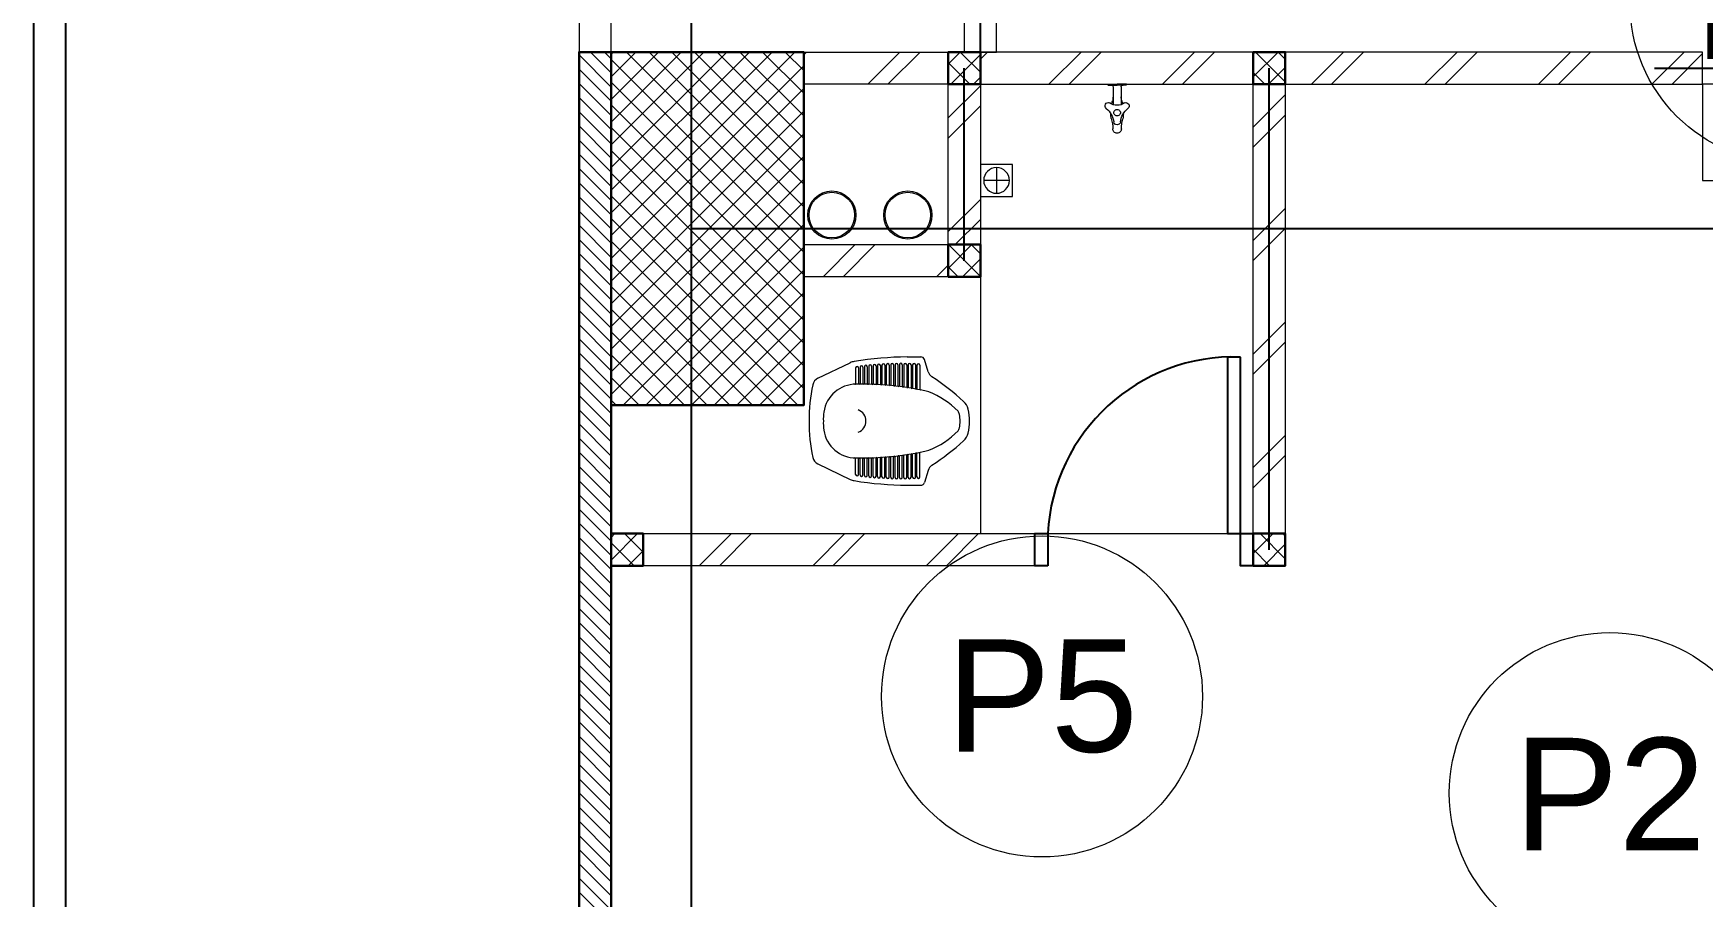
# Model space of a CAD drawing. Header units: millimetres. Extents: x -108 to 357, y -17 to 192.
# Drawn here: x 119.12 to 124.32, y 3.42 to 6.1 of the extents above; entities that cross this region are included whole.
import ezdxf
from ezdxf.enums import TextEntityAlignment as Align

# ---------------------------------------------------------------- set-up
doc = ezdxf.new("R2010")
doc.units = ezdxf.units.MM
for name, color, linetype, lineweight in [('ars', 11, 'Continuous', 0), ('KOL', 1, 'Continuous', 30), ('KOLOM', 4, 'Continuous', 9), ('lan', 7, 'Continuous', 15), ('NOT', 7, 'Continuous', 20), ('SANITAIR', 15, 'Continuous', 9), ('tem', 5, 'Continuous', 20)]:
    doc.layers.add(name, color=color, linetype=linetype, lineweight=lineweight)
doc.layers.add('as', color=1, linetype='Continuous', plot=False)
doc.layers.add('Kusen', color=30, linetype='Continuous')
doc.styles.add('S', font='simplex', dxfattribs={"width": 0.75})
doc.styles.get("Standard").update_dxf_attribs({"font": 'arial.ttf'})

# ---------------------------------------------------------------- blocks, each defined once
blk = doc.blocks.new('k1')
at = {"layer": 'ars'}
h = blk.add_hatch(dxfattribs=at)
h.set_pattern_fill('_USER', color=256, scale=0.05, angle=45, double=1, pattern_type=0)
h.set_pattern_definition([(45, (0, -5), (-0.03535534, 0.03535534), []), (135, (0, -5), (-0.03535534, -0.03535534), [])])
h.paths.add_polyline_path([(-0.3, -0.55), (0.3, -0.55), (0.3, 0.55), (-0.3, 0.55)])
at = {"layer": 'KOL'}
blk.add_lwpolyline([(-0.3, -0.55), (0.3, -0.55), (0.3, 0.55), (-0.3, 0.55)], close=True, dxfattribs=at)
blk = doc.blocks.new('KRAN ATAS')
for p, q in [((-0.0198, 0), (0, 0)), ((-0.0198, -0.0015), (-0.0198, 0)), ((0.0198, 0), (0, 0)), ((0.0198, -0.0015), (0.0198, 0)), ((-0.0193, -0.002), (0, -0.002)), ((-0.0087, -0.006), (-0.0087, -0.0441)), ((0.0193, -0.002), (0, -0.002)), ((0.0087, -0.006), (0.0087, -0.0441))]:
    blk.add_line(p, q)
for centre, radius, start, end in [((-0.0193, -0.0015), 0.0005, 180, 270), ((-0.0127, -0.006), 0.004, 0, 90), ((-0.0388, -0.0275), 0.03, 343.7486, 0), ((0.0127, -0.006), 0.004, 90, 180), ((0.0388, -0.0275), 0.03, 180, 196.2514), ((0.0193, -0.0015), 0.0005, 270, 0), ((-0.0191, -0.047), 0.00682, 147.2603, 232.4214), ((-0.0188, -0.0464), 0.00682, 67.5786, 152.7397), ((-0.0514, -0.0871), 0.0447, 7.4918, 50.9581), ((0, -0.0187), 0.0268, 232.9628, 307.0372), ((0.0743, -0.0604), 0.0878, 182.0552, 189.0251), ((0.0743, -0.0604), 0.0878, 163.7486, 168.4446), ((-0.0004, -0.0613), 0.0068, 86.5771, 273.4229), ((0.0004, -0.0613), 0.0068, 266.5771, 93.4229), ((0.0514, -0.0871), 0.0447, 129.0419, 172.5082), ((-0.0743, -0.0604), 0.0878, 11.5554, 16.2514), ((-0.0743, -0.0604), 0.0878, 350.9749, 357.9448), ((0.0188, -0.0464), 0.00682, 27.2603, 112.4214), ((0.0191, -0.047), 0.00682, 307.5786, 32.7397), ((-0.0892, -0.0965), 0.08, 0.3555, 16.2023), ((-0.0004, -0.0965), 0.0088, 176.8553, 272.6444), ((-0.0003, -0.0804), 0.00682, 187.5786, 272.7397), ((0.0003, -0.0804), 0.00682, 267.2603, 352.4214), ((0.0004, -0.0965), 0.0088, 267.3556, 3.1447), ((0.0892, -0.0965), 0.08, 163.7977, 179.6445)]:
    blk.add_arc(centre, radius, start, end)
blk = doc.blocks.new('AVOOR')
blk.add_lwpolyline([(-21.8185, -71.5914), (-21.9185, -71.5914), (-21.9185, -71.4914), (-21.8185, -71.4914)], close=True)
for points in [[(-21.9085, -71.5414), (-21.8285, -71.5414)], [(-21.8685, -71.5014), (-21.8685, -71.5814)]]:
    blk.add_lwpolyline(points)
blk.add_circle((-21.8685, -71.5414), 0.04)
blk = doc.blocks.new('CL J D')
for p, q in [((0.0275, 0.1273), (0.1283, 0.1756)), ((0.145, 0.1598), (0.145, 0.1109)), ((0.1539, 0.1598), (0.1539, 0.1111)), ((0.1587, 0.1615), (0.1587, 0.1111)), ((0.1676, 0.1615), (0.1676, 0.1111)), ((0.1723, 0.1631), (0.1723, 0.1111)), ((0.1812, 0.1631), (0.1812, 0.1109)), ((0.186, 0.1645), (0.186, 0.1109)), ((0.1949, 0.1645), (0.1949, 0.1105)), ((0.1996, 0.1657), (0.1996, 0.1105)), ((0.2085, 0.1657), (0.2085, 0.11)), ((0.2133, 0.1667), (0.2133, 0.11)), ((0.2222, 0.1667), (0.2222, 0.1092)), ((0.2269, 0.1676), (0.2269, 0.1092)), ((0.2358, 0.1676), (0.2358, 0.1082)), ((0.2406, 0.1682), (0.2406, 0.1082)), ((0.2495, 0.1682), (0.2495, 0.107)), ((0.2542, 0.1687), (0.2542, 0.107)), ((0.2631, 0.1687), (0.2631, 0.1056)), ((0.2679, 0.169), (0.2679, 0.1056)), ((0.2768, 0.169), (0.2768, 0.104)), ((0.2815, 0.1692), (0.2815, 0.104)), ((0.2904, 0.1692), (0.2904, 0.1022)), ((0.2952, 0.1691), (0.2952, 0.1022)), ((0.3041, 0.1691), (0.3041, 0.1003)), ((0.306, 0.1938), (0.3479, 0.1938)), ((0.3088, 0.1689), (0.3088, 0.1003)), ((0.3177, 0.1689), (0.3177, 0.0981)), ((0.3225, 0.1685), (0.3225, 0.0981)), ((0.3314, 0.1685), (0.3314, 0.0957)), ((0.3361, 0.1679), (0.3361, 0.0957)), ((0.345, 0.1679), (0.345, 0.093)), ((0.3709, 0.1476), (0.3594, 0.1853)), ((0.0275, -0.1398), (0.1283, -0.188)), ((0.145, -0.1722), (0.145, -0.1234)), ((0.1539, -0.1722), (0.1539, -0.1236)), ((0.1587, -0.174), (0.1587, -0.1236)), ((0.1676, -0.174), (0.1676, -0.1236)), ((0.1723, -0.1756), (0.1723, -0.1236)), ((0.1812, -0.1756), (0.1812, -0.1234)), ((0.186, -0.177), (0.186, -0.1234)), ((0.1949, -0.177), (0.1949, -0.123)), ((0.1996, -0.1782), (0.1996, -0.123)), ((0.2085, -0.1782), (0.2085, -0.1224)), ((0.2133, -0.1792), (0.2133, -0.1224)), ((0.2222, -0.1792), (0.2222, -0.1216)), ((0.2269, -0.18), (0.2269, -0.1216)), ((0.2358, -0.18), (0.2358, -0.1206)), ((0.2406, -0.1807), (0.2406, -0.1206)), ((0.2495, -0.1807), (0.2495, -0.1195)), ((0.2542, -0.1812), (0.2542, -0.1195)), ((0.2631, -0.1812), (0.2631, -0.1181)), ((0.2679, -0.1815), (0.2679, -0.1181)), ((0.2768, -0.1815), (0.2768, -0.1165)), ((0.2815, -0.1816), (0.2815, -0.1165)), ((0.2904, -0.1816), (0.2904, -0.1147)), ((0.2952, -0.1816), (0.2952, -0.1147)), ((0.3041, -0.1816), (0.3041, -0.1127)), ((0.3088, -0.1813), (0.3088, -0.1127)), ((0.3177, -0.1813), (0.3177, -0.1105)), ((0.3225, -0.1809), (0.3225, -0.1105)), ((0.3314, -0.1809), (0.3314, -0.1081)), ((0.3361, -0.1803), (0.3361, -0.1081)), ((0.345, -0.1803), (0.345, -0.1055)), ((0.306, -0.2062), (0.3479, -0.2062)), ((0.3709, -0.16), (0.3594, -0.1977))]:
    blk.add_line(p, q)
for centre, radius, start, end in [((0.1462, 0.1381), 0.0415, 97.4366, 115.5884), ((0.3183, -0.8979), 1.0917, 90.6447, 99.3564), ((0.1495, 0.1598), 0.00445, 0, 180), ((0.1631, 0.1615), 0.00445, 0, 180), ((0.1768, 0.1631), 0.00445, 0, 180), ((0.1904, 0.1645), 0.00445, 0, 180), ((0.2041, 0.1657), 0.00445, 0, 180), ((0.2177, 0.1667), 0.00445, 0, 180), ((0.2314, 0.1676), 0.00445, 0, 180), ((0.245, 0.1682), 0.00445, 0, 180), ((0.2587, 0.1687), 0.00445, 0, 180), ((0.2723, 0.169), 0.00445, 0, 180), ((0.286, 0.1692), 0.00445, 0, 180), ((0.2996, 0.1691), 0.00445, 0, 180), ((0.3133, 0.1689), 0.00445, 0, 180), ((0.3269, 0.1685), 0.00445, 0, 180), ((0.3406, 0.1679), 0.00445, 0, 180), ((0.3479, 0.1818), 0.012, 16.9837, 90), ((0.5098, 0), 0.5098, 167.907, 180.7001), ((0.0403, 0.1006), 0.0297, 115.5884, 167.907), ((0.1458, 0.0077), 0.1009, 89.3646, 171.9631), ((0.1427, 0.1109), 0.00237, 271.7186, 0), ((0.1639, -0.8282), 0.9369, 77.6038, 91.0419), ((0.1563, 0.1111), 0.00237, 180, 0), ((0.17, 0.1111), 0.00237, 180, 0), ((0.1836, 0.1109), 0.00237, 180, 0), ((0.1973, 0.1105), 0.00237, 180, 0), ((0.2109, 0.11), 0.00237, 180, 0), ((0.2246, 0.1092), 0.00237, 180, 0), ((0.2382, 0.1082), 0.00237, 180, 0), ((0.2519, 0.107), 0.00237, 180, 0), ((0.2655, 0.1056), 0.00237, 180, 0), ((0.2792, 0.104), 0.00237, 180, 0), ((0.3992, 0.1563), 0.0297, 196.9837, 236.587), ((-0.0629, -0.5443), 0.8096, 47.7542, 56.587), ((0.2928, 0.1022), 0.00237, 180, 0), ((0.3064, 0.1003), 0.00237, 180, 0), ((0.3201, 0.0981), 0.00237, 180, 0), ((0.3337, 0.0957), 0.00237, 180, 0), ((0.3474, 0.093), 0.00237, 180, 258.7357), ((0.3518, 0.0291), 0.0593, 68.9695, 77.1263), ((0.2831, -0.1497), 0.2509, 43.8785, 68.9695), ((0.4495, 0.0199), 0.0475, 13.4838, 47.7542), ((0.1995, 0.0001), 0.1551, 171.9445, 182.3259), ((0.1409, -0.0052), 0.0359, 358.3993, 69.7102), ((0.4511, 0.0118), 0.0178, 9.3054, 43.8785), ((0.3402, -0.0063), 0.1302, 0.0418, 9.3054), ((0.3402, -0.0063), 0.1598, 0.034, 13.4838), ((0.5098, -0.0125), 0.5098, 179.2999, 192.093), ((0.1995, -0.0125), 0.1551, 177.6741, 188.0555), ((0.1458, -0.0202), 0.1009, 188.0369, 270.6354), ((0.1409, -0.0072), 0.0359, 290.2898, 1.6007), ((0.2831, 0.1372), 0.2509, 291.0305, 316.1215), ((0.4511, -0.0243), 0.0178, 316.1215, 350.6946), ((0.3402, -0.0061), 0.1302, 350.6946, 359.9582), ((0.4495, -0.0323), 0.0475, 312.2458, 346.5162), ((0.3402, -0.0061), 0.1598, 346.5162, 359.966), ((0.1639, 0.8157), 0.9369, 268.9581, 282.3962), ((0.3474, -0.1055), 0.00237, 101.2643, 180), ((0.3518, -0.0415), 0.0593, 282.8737, 291.0305), ((-0.0629, 0.5318), 0.8096, 303.413, 312.2458), ((0.0403, -0.113), 0.0297, 192.093, 244.4116), ((0.1427, -0.1234), 0.00237, 0, 88.2814), ((0.1563, -0.1236), 0.00237, 0, 180), ((0.17, -0.1236), 0.00237, 0, 180), ((0.1836, -0.1234), 0.00237, 0, 180), ((0.1973, -0.123), 0.00237, 0, 180), ((0.2109, -0.1224), 0.00237, 0, 180), ((0.2246, -0.1216), 0.00237, 0, 180), ((0.2382, -0.1206), 0.00237, 0, 180), ((0.2519, -0.1195), 0.00237, 0, 180), ((0.2655, -0.1181), 0.00237, 0, 180), ((0.2792, -0.1165), 0.00237, 0, 180), ((0.2928, -0.1147), 0.00237, 0, 180), ((0.3064, -0.1127), 0.00237, 0, 180), ((0.3201, -0.1105), 0.00237, 0, 180), ((0.3337, -0.1081), 0.00237, 0, 180), ((0.3992, -0.1687), 0.0297, 123.413, 163.0163), ((0.1462, -0.1506), 0.0415, 244.4116, 262.5634), ((0.3183, 0.8854), 1.0917, 260.6436, 269.3553), ((0.1495, -0.1722), 0.00445, 180, 0), ((0.1631, -0.174), 0.00445, 180, 0), ((0.1768, -0.1756), 0.00445, 180, 0), ((0.1904, -0.177), 0.00445, 180, 0), ((0.2041, -0.1782), 0.00445, 180, 0), ((0.2177, -0.1792), 0.00445, 180, 0), ((0.2314, -0.18), 0.00445, 180, 0), ((0.245, -0.1807), 0.00445, 180, 0), ((0.2587, -0.1812), 0.00445, 180, 0), ((0.2723, -0.1815), 0.00445, 180, 0), ((0.286, -0.1816), 0.00445, 180, 0), ((0.2996, -0.1816), 0.00445, 180, 0), ((0.3133, -0.1813), 0.00445, 180, 0), ((0.3269, -0.1809), 0.00445, 180, 0), ((0.3406, -0.1803), 0.00445, 180, 0), ((0.3479, -0.1942), 0.012, 270, 343.0163)]:
    blk.add_arc(centre, radius, start, end)
blk = doc.blocks.new('P.60')
at = {"layer": 'Kusen'}
for points in [[(1472.8348, 997.5354), (1472.8748, 997.5354), (1472.8748, 997.4354), (1472.8348, 997.4354)], [(1473.4748, 997.5354), (1473.5148, 997.5354), (1473.5148, 997.4354), (1473.4748, 997.4354)], [(1472.8748, 996.8854), (1472.9148, 996.8854), (1472.9148, 997.4354), (1472.8748, 997.4354)]]:
    blk.add_lwpolyline(points, close=True, dxfattribs=at)
blk.add_arc((1472.8948, 997.4658), 0.5808, 268.0266, 356.9943, dxfattribs=at)
blk = doc.blocks.new('K 10.10')
at = {"layer": 'ars'}
h = blk.add_hatch(dxfattribs=at)
h.set_pattern_fill('_USER', color=256, scale=0.05, angle=45, double=1, pattern_type=0)
h.set_pattern_definition([(45, (0, 0), (-0.035355339, 0.035355339), []), (135, (0, 0), (-0.035355339, -0.035355339), [])])
h.paths.add_polyline_path([(1560.5383, 1380.4069), (1560.6383, 1380.4069), (1560.6383, 1380.5069), (1560.5383, 1380.5069)])
at = {"layer": 'KOL'}
blk.add_lwpolyline([(1560.5383, 1380.4069), (1560.6383, 1380.4069), (1560.6383, 1380.5069), (1560.5383, 1380.5069)], close=True, dxfattribs=at)
blk = doc.blocks.new('A-2')
at = {"layer": 'ars'}
h = blk.add_hatch(dxfattribs=at)
h.set_pattern_fill('ANSI31', color=256, scale=0.25, angle=180, style=0)
h.set_pattern_definition([(135, (-37.18285, 6.66774), (0.02209709, 0.02209709), [])])
h.paths.add_polyline_path([(-36.5828, 0.8677), (-37.0828, 0.8677), (-37.1828, 0.8677), (-37.1828, 6.6677), (-37.0828, 6.6677), (-37.0828, 0.9677), (-36.5828, 0.9677)])
h = blk.add_hatch(dxfattribs=at)
h.set_pattern_fill('TEMBOK', color=256, scale=0.25)
h.set_pattern_definition([(45, (4.67994, -2.5569), (-0.1767767, 0.1767767), []), (45, (4.74244, -2.5569), (-0.1767767, 0.1767767), [])])
h.paths.add_polyline_path([(-36.0328, 6.6677), (-36.4828, 6.6677), (-36.4828, 6.5677), (-36.0328, 6.5677)])
h = blk.add_hatch(dxfattribs=at)
h.set_pattern_fill('TEMBOK', color=256, scale=0.25)
h.set_pattern_definition([(45, (3.82994, -2.5569), (-0.1767767, 0.1767767), []), (45, (3.89244, -2.5569), (-0.1767767, 0.1767767), [])])
h.paths.add_polyline_path([(-35.0828, 6.6677), (-35.9328, 6.6677), (-35.9328, 6.5677), (-35.0828, 6.5677)])
h = blk.add_hatch(dxfattribs=at)
h.set_pattern_fill('TEMBOK', color=256, scale=0.25)
h.set_pattern_definition([(45, (2.87994, -2.5569), (-0.1767767, 0.1767767), []), (45, (2.94244, -2.5569), (-0.1767767, 0.1767767), [])])
h.paths.add_polyline_path([(-33.6828, 6.6677), (-34.9828, 6.6677), (-34.9828, 6.5677), (-33.6828, 6.5677)])
h = blk.add_hatch(dxfattribs=at)
h.set_pattern_fill('TEMBOK', color=256, scale=0.25)
h.set_pattern_definition([(45, (2.94994, -6.0569), (-0.1767767, 0.1767767), []), (45, (3.01244, -6.0569), (-0.1767767, 0.1767767), [])])
h.paths.add_polyline_path([(-36.0328, 6.5677), (-35.9328, 6.5677), (-35.9328, 6.0677), (-36.0328, 6.0677)])
h = blk.add_hatch(dxfattribs=at)
h.set_pattern_fill('TEMBOK', color=256, scale=0.25)
h.set_pattern_definition([(45, (1.99994, -5.1569), (-0.1767767, 0.1767767), []), (45, (2.06244, -5.1569), (-0.1767767, 0.1767767), [])])
h.paths.add_polyline_path([(-35.0828, 6.5677), (-34.9828, 6.5677), (-34.9828, 5.1677), (-35.0828, 5.1677)])
h = blk.add_hatch(dxfattribs=at)
h.set_pattern_fill('TEMBOK', color=256, scale=0.25)
h.set_pattern_definition([(45, (4.67994, -1.9569), (-0.1767767, 0.1767767), []), (45, (4.74244, -1.9569), (-0.1767767, 0.1767767), [])])
h.paths.add_polyline_path([(-36.0328, 6.0677), (-36.4828, 6.0677), (-36.4828, 5.9677), (-36.0328, 5.9677)])
h = blk.add_hatch(dxfattribs=at)
h.set_pattern_fill('TEMBOK', color=256, scale=0.25)
h.set_pattern_definition([(45, (4.67994, -1.0569), (-0.1767767, 0.1767767), []), (45, (4.74244, -1.0569), (-0.1767767, 0.1767767), [])])
h.paths.add_polyline_path([(-35.7628, 5.1677), (-36.9828, 5.1677), (-36.9828, 5.0677), (-35.7628, 5.0677)])
for p, q in [((-38.8828, 17.0677), (-38.8828, -0.2323)), ((-38.7828, 16.7677), (-38.7828, -0.1323))]:
    blk.add_line(p, q)
for centre, radius in [((-36.3954, 6.1599), 0.075), ((-36.3954, 6.1599), 0.071), ((-36.1588, 6.1599), 0.075), ((-36.1588, 6.1599), 0.071)]:
    blk.add_circle(centre, radius, dxfattribs=at)
at = {"layer": 'as'}
for p, q in [((-36.8328, 1.1177), (-36.8328, 14.2177)), ((-35.9328, 6.6177), (-35.9328, 8.7177)), ((-35.9828, 6.0177), (-35.9828, 6.6177)), ((-35.0328, 5.1177), (-35.0328, 6.6177)), ((-33.8328, 6.6177), (-30.6328, 6.6177)), ((-36.8328, 6.1177), (37.5672, 6.1177))]:
    blk.add_line(p, q, dxfattribs=at)
at = {"layer": 'KOL'}
blk.add_lwpolyline([(-36.5828, 0.8677), (-37.0828, 0.8677), (-37.1828, 0.8677), (-37.1828, 6.6677), (-37.0828, 6.6677), (-37.0828, 0.9677), (-36.5828, 0.9677), (-36.5828, 0.8677)], dxfattribs=at)
at = {"layer": 'lan'}
for p, q in [((-35.9328, 5.9677), (-35.9328, 5.1677)), ((-35.7228, 5.1677), (-35.1628, 5.1677))]:
    blk.add_line(p, q, dxfattribs=at)
for points in [[(-37.1828, 6.6677), (-37.0828, 6.6677), (-37.0828, 8.6677), (-37.1828, 8.6677)], [(-35.9828, 6.6677), (-35.8828, 6.6677), (-35.8828, 8.6677), (-35.9828, 8.6677)]]:
    blk.add_lwpolyline(points, close=True, dxfattribs=at)
at = {"layer": 'tem'}
for points in [[(-36.4828, 6.6677), (-36.0328, 6.6677), (-36.0328, 6.5677), (-36.4828, 6.5677)], [(-35.0828, 6.6677), (-35.9328, 6.6677), (-35.9328, 6.5677), (-35.0828, 6.5677)], [(-33.6828, 6.6677), (-34.9828, 6.6677), (-34.9828, 6.5677), (-33.6828, 6.5677)], [(-36.0328, 6.5677), (-35.9328, 6.5677), (-35.9328, 6.0677), (-36.0328, 6.0677)], [(-35.0828, 6.5677), (-34.9828, 6.5677), (-34.9828, 5.1677), (-35.0828, 5.1677)], [(-33.5828, 6.5677), (-33.6828, 6.5677), (-33.6828, 6.2677), (-33.5828, 6.2677)], [(-36.0328, 5.9677), (-36.4828, 5.9677), (-36.4828, 6.0677), (-36.0328, 6.0677)], [(-35.7628, 5.0677), (-36.9828, 5.0677), (-36.9828, 5.1677), (-35.7628, 5.1677)]]:
    blk.add_lwpolyline(points, close=True, dxfattribs=at)
at = {"layer": 'KOL'}
blk.add_blockref('k1', (-36.7828, 6.1177), dxfattribs=at)
at = {"layer": 'KOLOM', "extrusion": (0, 0, -1), "xscale": -1, "zscale": -1}
for p in [(1596.5712, -1373.8392), (1595.6212, -1373.8392), (1596.5712, -1374.4392), (1597.6212, -1375.3392), (1595.6212, -1375.3392)]:
    blk.add_blockref('K 10.10', p, dxfattribs=at)
at = {"layer": 'Kusen', "rotation": 180}
blk.add_blockref('P.60', (1437.7519, 1002.6031), dxfattribs=at)
at = {"layer": 'SANITAIR', "extrusion": (0, 0, -1), "xscale": 1.450644103627577, "yscale": 1.450644103627577, "zscale": -1.450644103627577, "rotation": 0.03865591531153889}
blk.add_blockref('KRAN ATAS', (35.5068, 6.5677), dxfattribs=at)
at = {"layer": 'SANITAIR', "xscale": -1}
blk.add_blockref('AVOOR', (-57.751, 77.8091), dxfattribs=at)
at = {"layer": 'SANITAIR', "extrusion": (0, 0, -1), "xscale": -1, "zscale": -1}
blk.add_blockref('CL J D', (36.4664, 5.5245), dxfattribs=at)
blk = doc.blocks.new('NAV')
blk.add_circle((0, -0.4), 0.4)
at = {"style": 'S', "width": 0.75, "flags": 4}
blk.add_attdef('AV', text='', height=0.3, dxfattribs=at).set_placement((0, -0.4), align=Align.MIDDLE)

msp = doc.modelspace()

# ---------------------------------------------------------------- block references
msp.add_blockref('A-2', (158.00671, -0.62199))
at = {"layer": 'NOT'}
ref = msp.add_blockref('NAV', (124.59745, 6.69892), dxfattribs=dict(at, xscale=1.25, yscale=1.25, zscale=1.25))
ref.add_attrib('AV', 'P1', dxfattribs={"layer": '0', "height": 0.35, "flags": 4}).set_placement((124.59745, 6.19892), align=Align.MIDDLE)
ref = msp.add_blockref('NAV', (122.26594, 4.53873), dxfattribs=dict(at, xscale=1.25, yscale=1.25, zscale=1.25))
ref.add_attrib('AV', 'P5', dxfattribs={"layer": '0', "height": 0.35, "flags": 4}).set_placement((122.26594, 4.03873), align=Align.MIDDLE)
ref = msp.add_blockref('NAV', (124.0347, 4.23749), dxfattribs=dict(at, xscale=1.25, yscale=1.25, zscale=1.25))
ref.add_attrib('AV', 'P2', dxfattribs={"layer": '0', "height": 0.35, "flags": 4}).set_placement((124.0347, 3.73749), align=Align.MIDDLE)

doc.saveas('drawing.dxf')
